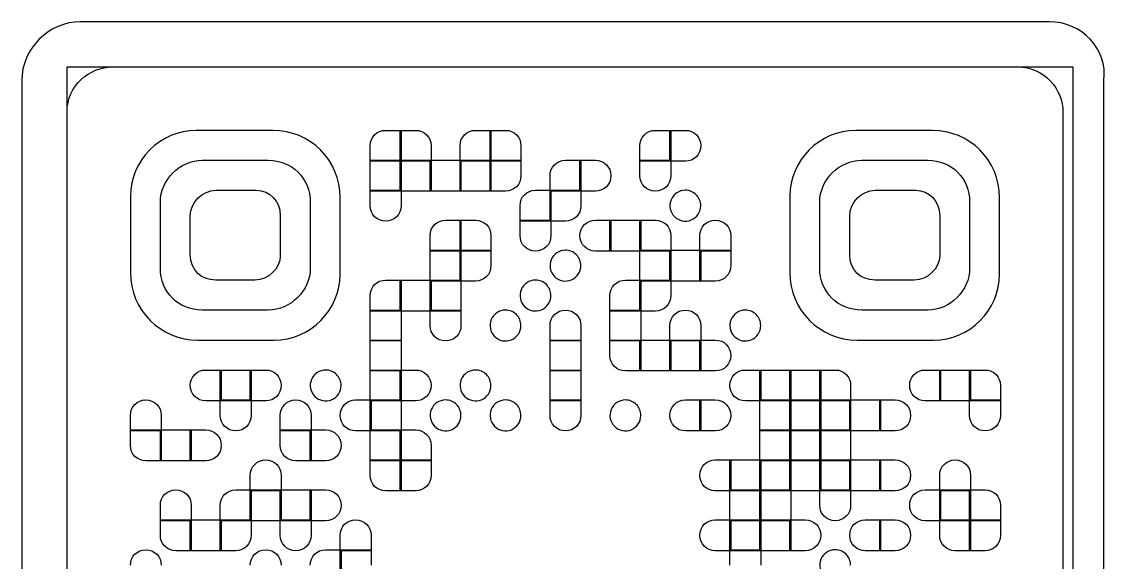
# Model space of a CAD drawing. Extents: x 0 to 37.9, y 0 to 44.3.
# Drawn here: x 0 to 37.94, y 25.38 to 44.26 of the extents above; entities that cross this region are included whole.
import ezdxf

# ---------------------------------------------------------------- set-up
doc = ezdxf.new("R2010")
doc.units = 0
doc.layers.get('0').update_dxf_attribs({"linetype": 'CONTINUOUS'})

msp = doc.modelspace()

# ---------------------------------------------------------------- linework, layer by layer
at = {"color": 7}
for points in [[(35.881211, 44.258717), (2.054871, 44.258717)], [(35.881211, 44.258717), (2.054871, 44.258717)], [(3.16134, 42.678047), (34.774742, 42.678047)], [(3.16134, 42.678047), (34.774742, 42.678047)], [(0, 42.203846), (0, 2.212893)], [(0, 42.203846), (0, 2.212893)], [(37.778015, 2.054826), (37.778015, 42.203846)], [(37.778015, 2.054826), (37.778015, 42.203846)], [(1.58067, 9.483975), (1.58067, 41.097377)], [(1.58067, 9.483975), (1.58067, 41.097377)], [(36.355412, 41.097377), (36.355412, 9.483975)], [(36.355412, 41.097377), (36.355412, 9.483975)], [(8.764533, 40.465113), (6.095929, 40.465113)], [(12.704649, 40.465113), (13.243602, 40.465113), (13.243602, 39.387207)], [(14.290113, 39.387207), (13.212207, 39.387207), (13.212207, 40.465113), (13.75116, 40.465113)], [(15.844183, 40.465113), (16.383136, 40.465113), (16.383136, 39.387207)], [(17.429647, 39.387207), (16.351741, 39.387207), (16.351741, 40.465113), (16.890694, 40.465113)], [(22.123252, 40.465113), (22.662205, 40.465113), (22.662205, 39.387207)], [(23.169763, 39.387207), (22.63081, 39.387207), (22.63081, 40.465113), (23.169763, 40.465113)], [(31.787785, 40.465113), (29.119181, 40.465113)], [(13.243602, 39.387207), (12.165696, 39.387207), (12.165696, 39.92616)], [(14.290113, 39.92616), (14.290113, 39.387207)], [(16.383136, 39.387207), (15.30523, 39.387207), (15.30523, 39.92616)], [(17.429647, 39.92616), (17.429647, 39.387207)], [(22.662205, 39.387207), (21.584299, 39.387207), (21.584299, 39.92616)], [(6.305231, 39.418602), (8.607557, 39.418602)], [(16.890694, 38.340695), (16.351741, 38.340695), (16.351741, 39.418602), (17.429647, 39.418602), (17.429647, 38.879649)], [(18.983717, 39.418602), (19.52267, 39.418602), (19.52267, 38.340695)], [(20.030229, 38.340695), (19.491276, 38.340695), (19.491276, 39.418602), (20.030229, 39.418602)], [(21.584299, 38.879649), (21.584299, 39.418602), (22.662205, 39.418602), (22.662205, 38.879649)], [(29.328483, 39.418602), (31.630808, 39.418602)], [(19.52267, 38.340695), (18.444764, 38.340695), (18.444764, 38.879649)], [(6.776162, 38.37209), (8.188952, 38.37209)], [(12.165696, 37.833137), (12.165696, 38.37209), (13.243602, 38.37209), (13.243602, 37.833137)], [(17.937206, 38.37209), (18.476159, 38.37209), (18.476159, 37.294184)], [(18.983717, 37.294184), (18.444764, 37.294184), (18.444764, 38.37209), (19.52267, 38.37209), (19.52267, 37.833137)], [(29.799413, 38.37209), (31.212204, 38.37209)], [(3.793604, 38.162788), (3.793604, 35.494184)], [(4.840115, 35.65116), (4.840115, 37.953486)], [(10.072673, 37.953486), (10.072673, 35.65116)], [(11.119184, 35.441858), (11.119184, 38.110462)], [(26.816856, 38.162788), (26.816856, 35.494184)], [(27.863367, 35.65116), (27.863367, 37.953486)], [(33.095925, 37.953486), (33.095925, 35.65116)], [(34.142436, 35.441858), (34.142436, 38.110462)], [(18.476159, 37.294184), (17.398253, 37.294184), (17.398253, 37.833137)], [(5.886627, 36.12209), (5.886627, 37.482555)], [(9.026161, 37.482555), (9.026161, 36.069765)], [(14.797672, 37.325579), (15.336625, 37.325579), (15.336625, 36.247673)], [(16.383136, 36.247673), (15.30523, 36.247673), (15.30523, 37.325579), (15.844183, 37.325579)], [(17.398253, 36.786626), (17.398253, 37.325579), (18.476159, 37.325579), (18.476159, 36.786626)], [(20.030229, 37.325579), (20.569182, 37.325579), (20.569182, 36.247673)], [(22.662205, 36.247673), (21.584299, 36.247673), (21.584299, 37.325579), (22.123252, 37.325579)], [(28.909879, 36.12209), (28.909879, 37.482555)], [(32.049413, 37.482555), (32.049413, 36.069765)], [(15.336625, 36.247673), (14.258718, 36.247673), (14.258718, 36.786626)], [(16.383136, 36.786626), (16.383136, 36.247673)], [(22.662205, 36.786626), (22.662205, 36.247673)], [(24.755228, 36.247673), (23.677321, 36.247673), (23.677321, 36.786626)], [(24.755228, 36.786626), (24.755228, 36.247673)], [(15.844183, 35.201161), (15.30523, 35.201161), (15.30523, 36.279067), (16.383136, 36.279067), (16.383136, 35.740114)], [(20.569182, 36.247673), (20.030229, 36.247673)], [(24.216275, 35.201161), (23.677321, 35.201161), (23.677321, 36.279067), (24.755228, 36.279067), (24.755228, 35.740114)], [(8.136627, 35.232556), (6.776162, 35.232556)], [(12.704649, 35.232556), (13.243602, 35.232556), (13.243602, 34.15465)], [(21.07674, 35.232556), (21.615693, 35.232556), (21.615693, 34.15465)], [(22.123252, 34.15465), (21.584299, 34.15465), (21.584299, 35.232556), (22.662205, 35.232556), (22.662205, 34.693603)], [(31.159878, 35.232556), (29.799413, 35.232556)], [(13.243602, 34.15465), (12.165696, 34.15465), (12.165696, 34.693603)], [(21.615693, 34.15465), (20.537787, 34.15465), (20.537787, 34.693603)], [(8.607557, 34.186044), (6.305231, 34.186044)], [(14.258718, 33.647091), (14.258718, 34.186044), (15.336625, 34.186044), (15.336625, 33.647091)], [(31.630808, 34.186044), (29.328483, 34.186044)], [(19.52267, 33.108138), (18.444764, 33.108138), (18.444764, 33.647091)], [(19.52267, 33.647091), (19.52267, 33.108138)], [(23.708716, 33.108138), (22.63081, 33.108138), (22.63081, 33.647091)], [(23.708716, 33.647091), (23.708716, 33.108138)], [(6.148255, 33.139533), (8.816859, 33.139533)], [(20.537787, 32.60058), (20.537787, 33.139533), (21.615693, 33.139533), (21.615693, 32.061627)], [(24.216275, 32.061627), (23.677321, 32.061627), (23.677321, 33.139533), (24.216275, 33.139533)], [(29.171507, 33.139533), (31.840111, 33.139533)], [(6.42558, 32.093021), (6.964533, 32.093021), (6.964533, 31.015115)], [(8.518603, 31.015115), (7.97965, 31.015115), (7.97965, 32.093021), (8.518603, 32.093021)], [(13.75116, 31.015115), (13.212207, 31.015115), (13.212207, 32.093021), (13.75116, 32.093021)], [(21.615693, 32.061627), (21.07674, 32.061627)], [(25.262786, 32.093021), (25.801739, 32.093021), (25.801739, 31.015115)], [(28.941273, 31.015115), (27.863367, 31.015115), (27.863367, 32.093021), (28.40232, 32.093021)], [(31.541855, 32.093021), (32.080808, 32.093021), (32.080808, 31.015115)], [(34.173831, 31.015115), (33.095925, 31.015115), (33.095925, 32.093021), (33.634878, 32.093021)], [(28.941273, 31.554068), (28.941273, 31.015115)], [(34.173831, 31.554068), (34.173831, 31.015115)], [(6.964533, 31.015115), (6.42558, 31.015115)], [(6.933138, 30.507557), (6.933138, 31.04651), (8.011044, 31.04651), (8.011044, 30.507557)], [(11.658137, 31.04651), (12.19709, 31.04651), (12.19709, 29.968604)], [(18.444764, 30.507557), (18.444764, 31.04651), (19.52267, 31.04651), (19.52267, 30.507557)], [(23.169763, 31.04651), (23.708716, 31.04651), (23.708716, 29.968604)], [(24.216275, 29.968604), (23.677321, 29.968604), (23.677321, 31.04651), (24.216275, 31.04651)], [(25.801739, 31.015115), (25.262786, 31.015115)], [(30.495343, 29.968604), (29.95639, 29.968604), (29.95639, 31.04651), (30.495343, 31.04651)], [(32.080808, 31.015115), (31.541855, 31.015115)], [(33.095925, 30.507557), (33.095925, 31.04651), (34.173831, 31.04651), (34.173831, 30.507557)], [(4.87151, 29.968604), (3.793604, 29.968604), (3.793604, 30.507557)], [(4.87151, 30.507557), (4.87151, 29.968604)], [(10.104067, 29.968604), (9.026161, 29.968604), (9.026161, 30.507557)], [(10.104067, 30.507557), (10.104067, 29.968604)], [(3.793604, 29.461045), (3.793604, 29.999999), (4.87151, 29.999999), (4.87151, 28.922092)], [(6.42558, 28.922092), (5.886627, 28.922092), (5.886627, 29.999999), (6.42558, 29.999999)], [(9.026161, 29.461045), (9.026161, 29.999999), (10.104067, 29.999999), (10.104067, 28.922092)], [(10.611626, 28.922092), (10.072673, 28.922092), (10.072673, 29.999999), (10.611626, 29.999999)], [(14.290113, 28.922092), (13.212207, 28.922092), (13.212207, 29.999999), (13.75116, 29.999999)], [(12.19709, 29.968604), (11.658137, 29.968604)], [(23.708716, 29.968604), (23.169763, 29.968604)], [(14.290113, 29.461045), (14.290113, 28.922092)], [(4.87151, 28.922092), (4.332557, 28.922092)], [(10.104067, 28.922092), (9.565114, 28.922092)], [(12.165696, 28.414534), (12.165696, 28.953487), (13.243602, 28.953487), (13.243602, 27.875581)], [(13.75116, 27.875581), (13.212207, 27.875581), (13.212207, 28.953487), (14.290113, 28.953487), (14.290113, 28.414534)], [(24.216275, 28.953487), (24.755228, 28.953487), (24.755228, 27.875581)], [(30.495343, 27.875581), (29.95639, 27.875581), (29.95639, 28.953487), (30.495343, 28.953487)], [(9.057556, 27.875581), (7.97965, 27.875581), (7.97965, 28.414534)], [(9.057556, 28.414534), (9.057556, 27.875581)], [(33.127319, 27.875581), (32.049413, 27.875581), (32.049413, 28.414534)], [(33.127319, 28.414534), (33.127319, 27.875581)], [(7.472091, 27.906976), (8.011044, 27.906976), (8.011044, 26.82907)], [(10.611626, 26.82907), (10.072673, 26.82907), (10.072673, 27.906976), (10.611626, 27.906976)], [(13.243602, 27.875581), (12.704649, 27.875581)], [(24.755228, 27.875581), (24.216275, 27.875581)], [(27.863367, 27.368023), (27.863367, 27.906976), (28.941273, 27.906976), (28.941273, 27.368023)], [(31.541855, 27.906976), (32.080808, 27.906976), (32.080808, 26.82907)], [(34.173831, 26.82907), (33.095925, 26.82907), (33.095925, 27.906976), (33.634878, 27.906976)], [(5.918022, 26.82907), (4.840115, 26.82907), (4.840115, 27.368023)], [(5.918022, 27.368023), (5.918022, 26.82907)], [(8.011044, 26.82907), (6.933138, 26.82907), (6.933138, 27.368023)], [(34.173831, 27.368023), (34.173831, 26.82907)], [(4.840115, 26.321511), (4.840115, 26.860464), (5.918022, 26.860464), (5.918022, 25.782558)], [(7.472091, 25.782558), (6.933138, 25.782558), (6.933138, 26.860464), (8.011044, 26.860464), (8.011044, 26.321511)], [(9.026161, 26.321511), (9.026161, 26.860464), (10.104067, 26.860464), (10.104067, 26.321511)], [(24.216275, 26.860464), (24.755228, 26.860464), (24.755228, 25.782558)], [(27.355809, 25.782558), (26.816856, 25.782558), (26.816856, 26.860464), (27.355809, 26.860464)], [(29.448832, 26.860464), (29.987785, 26.860464), (29.987785, 25.782558)], [(30.495343, 25.782558), (29.95639, 25.782558), (29.95639, 26.860464), (30.495343, 26.860464)], [(32.080808, 26.82907), (31.541855, 26.82907)], [(32.049413, 26.321511), (32.049413, 26.860464), (33.127319, 26.860464), (33.127319, 25.782558)], [(33.634878, 25.782558), (33.095925, 25.782558), (33.095925, 26.860464), (34.173831, 26.860464), (34.173831, 26.321511)], [(12.19709, 25.782558), (11.119184, 25.782558), (11.119184, 26.321511)], [(12.19709, 26.321511), (12.19709, 25.782558)], [(10.611626, 25.813953), (11.150579, 25.813953), (11.150579, 24.736047)], [(11.658137, 24.736047), (11.119184, 24.736047), (11.119184, 25.813953), (12.19709, 25.813953), (12.19709, 25.275)], [(24.723833, 25.275), (24.723833, 25.813953), (25.801739, 25.813953), (25.801739, 25.275)], [(5.918022, 25.782558), (5.379068, 25.782558)], [(24.755228, 25.782558), (24.216275, 25.782558)], [(29.987785, 25.782558), (29.448832, 25.782558)], [(33.127319, 25.782558), (32.588366, 25.782558)]]:
    msp.add_lwpolyline(points, dxfattribs=at)
for points in [[(35.881211, 44.258717)], [(35.881211, 44.258717)], [(1.580668, 42.678049), (36.703126, 42.678049), (36.703126, 7.555591), (1.580668, 7.555591)], [(23.708716, 39.92616)], [(12.165696, 39.418602), (13.243602, 39.418602), (13.243602, 38.340695), (12.165696, 38.340695)], [(13.212207, 39.418602), (14.290113, 39.418602), (14.290113, 38.340695), (13.212207, 38.340695)], [(14.258718, 39.418602), (15.336625, 39.418602), (15.336625, 38.340695), (14.258718, 38.340695)], [(15.30523, 39.418602), (16.383136, 39.418602), (16.383136, 38.340695), (15.30523, 38.340695)], [(23.169763, 39.387207)], [(20.569182, 38.879649)], [(16.890694, 38.340695)], [(20.030229, 38.340695)], [(22.123252, 38.340695)], [(22.123252, 38.340695)], [(23.169763, 38.37209)], [(10.072673, 37.953486)], [(33.095925, 37.953486)], [(9.026161, 37.482555)], [(12.704649, 37.294184)], [(12.704649, 37.294184)], [(18.983717, 37.294184)], [(20.537787, 37.325579), (21.615693, 37.325579), (21.615693, 36.247673), (20.537787, 36.247673)], [(24.216275, 37.325579)], [(32.049413, 37.482555)], [(19.491276, 36.786626)], [(14.258718, 36.279067), (15.336625, 36.279067), (15.336625, 35.201161), (14.258718, 35.201161)], [(17.937206, 36.247673)], [(17.937206, 36.247673)], [(18.983717, 36.279067)], [(21.584299, 36.279067), (22.662205, 36.279067), (22.662205, 35.201161), (21.584299, 35.201161)], [(22.63081, 36.279067), (23.708716, 36.279067), (23.708716, 35.201161), (22.63081, 35.201161)], [(13.212207, 35.232556), (14.290113, 35.232556), (14.290113, 34.15465), (13.212207, 34.15465)], [(14.258718, 35.232556), (15.336625, 35.232556), (15.336625, 34.15465), (14.258718, 34.15465)], [(15.844183, 35.201161)], [(17.937206, 35.232556)], [(24.216275, 35.201161)], [(12.165696, 34.186044), (13.243602, 34.186044), (13.243602, 33.108138), (12.165696, 33.108138)], [(16.890694, 34.186044)], [(18.983717, 34.186044)], [(20.537787, 34.186044), (21.615693, 34.186044), (21.615693, 33.108138), (20.537787, 33.108138)], [(22.123252, 34.15465)], [(23.169763, 34.186044)], [(25.262786, 34.186044)], [(6.148255, 33.139533)], [(12.165696, 33.139533), (13.243602, 33.139533), (13.243602, 32.061627), (12.165696, 32.061627)], [(14.797672, 33.108138)], [(14.797672, 33.108138)], [(18.444764, 33.139533), (19.52267, 33.139533), (19.52267, 32.061627), (18.444764, 32.061627)], [(21.584299, 33.139533), (22.662205, 33.139533), (22.662205, 32.061627), (21.584299, 32.061627)], [(22.63081, 33.139533), (23.708716, 33.139533), (23.708716, 32.061627), (22.63081, 32.061627)], [(29.171507, 33.139533)], [(24.755228, 32.60058)], [(6.933138, 32.093021), (8.011044, 32.093021), (8.011044, 31.015115), (6.933138, 31.015115)], [(10.611626, 32.093021)], [(12.165696, 32.093021), (13.243602, 32.093021), (13.243602, 31.015115), (12.165696, 31.015115)], [(15.844183, 32.093021)], [(18.444764, 32.093021), (19.52267, 32.093021), (19.52267, 31.015115), (18.444764, 31.015115)], [(24.216275, 32.061627)], [(25.770344, 32.093021), (26.84825, 32.093021), (26.84825, 31.015115), (25.770344, 31.015115)], [(26.816856, 32.093021), (27.894762, 32.093021), (27.894762, 31.015115), (26.816856, 31.015115)], [(32.049413, 32.093021), (33.127319, 32.093021), (33.127319, 31.015115), (32.049413, 31.015115)], [(5.886627, 31.554068)], [(9.057556, 31.554068)], [(14.290113, 31.554068)], [(24.723833, 31.554068)], [(31.002902, 31.554068)], [(4.332557, 31.04651)], [(8.518603, 31.015115)], [(9.565114, 31.04651)], [(12.165696, 31.04651), (13.243602, 31.04651), (13.243602, 29.968604), (12.165696, 29.968604)], [(13.75116, 31.015115)], [(14.797672, 31.04651)], [(16.890694, 31.04651)], [(21.07674, 31.04651)], [(25.770344, 31.04651), (26.84825, 31.04651), (26.84825, 29.968604), (25.770344, 29.968604)], [(26.816856, 31.04651), (27.894762, 31.04651), (27.894762, 29.968604), (26.816856, 29.968604)], [(27.863367, 31.04651), (28.941273, 31.04651), (28.941273, 29.968604), (27.863367, 29.968604)], [(28.909879, 31.04651), (29.987785, 31.04651), (29.987785, 29.968604), (28.909879, 29.968604)], [(11.119184, 30.507557)], [(22.63081, 30.507557)], [(24.755228, 30.507557)], [(31.034296, 30.507557)], [(4.840115, 29.999999), (5.918022, 29.999999), (5.918022, 28.922092), (4.840115, 28.922092)], [(12.165696, 29.999999), (13.243602, 29.999999), (13.243602, 28.922092), (12.165696, 28.922092)], [(25.770344, 29.999999), (26.84825, 29.999999), (26.84825, 28.922092), (25.770344, 28.922092)], [(26.816856, 29.999999), (27.894762, 29.999999), (27.894762, 28.922092), (26.816856, 28.922092)], [(27.863367, 29.999999), (28.941273, 29.999999), (28.941273, 28.922092), (27.863367, 28.922092)], [(7.472091, 29.968604)], [(7.472091, 29.968604)], [(18.983717, 29.968604)], [(18.983717, 29.968604)], [(24.216275, 29.968604)], [(30.495343, 29.968604)], [(33.634878, 29.968604)], [(33.634878, 29.968604)], [(6.964533, 29.461045)], [(11.150579, 29.461045)], [(6.42558, 28.922092)], [(8.518603, 28.953487)], [(10.611626, 28.922092)], [(24.723833, 28.953487), (25.801739, 28.953487), (25.801739, 27.875581), (24.723833, 27.875581)], [(25.770344, 28.953487), (26.84825, 28.953487), (26.84825, 27.875581), (25.770344, 27.875581)], [(26.816856, 28.953487), (27.894762, 28.953487), (27.894762, 27.875581), (26.816856, 27.875581)], [(27.863367, 28.953487), (28.941273, 28.953487), (28.941273, 27.875581), (27.863367, 27.875581)], [(28.909879, 28.953487), (29.987785, 28.953487), (29.987785, 27.875581), (28.909879, 27.875581)], [(32.588366, 28.953487)], [(23.677321, 28.414534)], [(31.034296, 28.414534)], [(5.379068, 27.906976)], [(7.97965, 27.906976), (9.057556, 27.906976), (9.057556, 26.82907), (7.97965, 26.82907)], [(9.026161, 27.906976), (10.104067, 27.906976), (10.104067, 26.82907), (9.026161, 26.82907)], [(13.75116, 27.875581)], [(24.723833, 27.906976), (25.801739, 27.906976), (25.801739, 26.82907), (24.723833, 26.82907)], [(25.770344, 27.906976), (26.84825, 27.906976), (26.84825, 26.82907), (25.770344, 26.82907)], [(30.495343, 27.875581)], [(32.049413, 27.906976), (33.127319, 27.906976), (33.127319, 26.82907), (32.049413, 26.82907)], [(11.150579, 27.368023)], [(31.002902, 27.368023)], [(5.886627, 26.860464), (6.964533, 26.860464), (6.964533, 25.782558), (5.886627, 25.782558)], [(10.611626, 26.82907)], [(11.658137, 26.860464)], [(24.723833, 26.860464), (25.801739, 26.860464), (25.801739, 25.782558), (24.723833, 25.782558)], [(25.770344, 26.860464), (26.84825, 26.860464), (26.84825, 25.782558), (25.770344, 25.782558)], [(28.40232, 26.82907)], [(28.40232, 26.82907)], [(23.677321, 26.321511)], [(27.894762, 26.321511)], [(28.909879, 26.321511)], [(31.034296, 26.321511)], [(4.332557, 25.813953)], [(8.518603, 25.813953)], [(28.40232, 25.813953)], [(7.472091, 25.782558)], [(9.565114, 25.782558)], [(9.565114, 25.782558)], [(27.355809, 25.782558)], [(30.495343, 25.782558)], [(33.634878, 25.782558)]]:
    msp.add_lwpolyline(points, close=True, dxfattribs=at)
for points in [[(2.054871, 44.258717), (0.948402, 44.258717), (0, 43.310315), (0, 42.203846)], [(2.054871, 44.258717), (0.948402, 44.258717), (0, 43.310315), (0, 42.203846)], [(37.778015, 42.203846), (37.936082, 43.310315), (36.98768, 44.258717), (35.881211, 44.258717)], [(37.778015, 42.203846), (37.936082, 43.310315), (36.98768, 44.258717), (35.881211, 44.258717)], [(1.58067, 41.097377), (1.58067, 42.045779), (2.371005, 42.678047), (3.16134, 42.678047)], [(1.58067, 41.097377), (1.58067, 42.045779), (2.371005, 42.678047), (3.16134, 42.678047)], [(34.774742, 42.678047), (35.723144, 42.678047), (36.355412, 41.887712), (36.355412, 41.097377)], [(34.774742, 42.678047), (35.723144, 42.678047), (36.355412, 41.887712), (36.355412, 41.097377)], [(6.095929, 40.465113), (4.840115, 40.465113), (3.793604, 39.418602), (3.793604, 38.162788)], [(11.119184, 38.110462), (11.119184, 39.418602), (10.072673, 40.465113), (8.764533, 40.465113)], [(12.165696, 39.92616), (12.165696, 40.231567), (12.399242, 40.465113), (12.704649, 40.465113)], [(13.75116, 40.465113), (14.056567, 40.465113), (14.290113, 40.231567), (14.290113, 39.92616)], [(15.30523, 39.92616), (15.30523, 40.231567), (15.538776, 40.465113), (15.844183, 40.465113)], [(16.890694, 40.465113), (17.196101, 40.465113), (17.429647, 40.231567), (17.429647, 39.92616)], [(21.584299, 39.92616), (21.584299, 40.231567), (21.817845, 40.465113), (22.123252, 40.465113)], [(23.169763, 40.465113), (23.47517, 40.465113), (23.708716, 40.231567), (23.708716, 39.92616)], [(29.119181, 40.465113), (27.863367, 40.465113), (26.816856, 39.418602), (26.816856, 38.162788)], [(34.142436, 38.110462), (34.142436, 39.418602), (33.095925, 40.465113), (31.787785, 40.465113)], [(23.708716, 39.92616), (23.708716, 39.620753), (23.47517, 39.387207), (23.169763, 39.387207)], [(4.840115, 37.953486), (4.840115, 38.738369), (5.520348, 39.418602), (6.305231, 39.418602)], [(8.607557, 39.418602), (9.444766, 39.418602), (10.072673, 38.790695), (10.072673, 37.953486)], [(18.444764, 38.879649), (18.444764, 39.185055), (18.678311, 39.418602), (18.983717, 39.418602)], [(20.030229, 39.418602), (20.335635, 39.418602), (20.569182, 39.185055), (20.569182, 38.879649)], [(27.863367, 37.953486), (27.863367, 38.738369), (28.5436, 39.418602), (29.328483, 39.418602)], [(31.630808, 39.418602), (32.468018, 39.418602), (33.095925, 38.790695), (33.095925, 37.953486)], [(17.429647, 38.879649), (17.429647, 38.574242), (17.196101, 38.340695), (16.890694, 38.340695)], [(20.569182, 38.879649), (20.569182, 38.574242), (20.335635, 38.340695), (20.030229, 38.340695)], [(22.123252, 38.340695), (21.817845, 38.340695), (21.584299, 38.574242), (21.584299, 38.879649)], [(22.662205, 38.879649), (22.662205, 38.574242), (22.428658, 38.340695), (22.123252, 38.340695)], [(5.886627, 37.482555), (5.886627, 37.953486), (6.305231, 38.37209), (6.776162, 38.37209)], [(8.188952, 38.37209), (8.659882, 38.37209), (9.026161, 38.005811), (9.026161, 37.482555)], [(17.398253, 37.833137), (17.398253, 38.138544), (17.631799, 38.37209), (17.937206, 38.37209)], [(23.169763, 38.37209), (22.951777, 38.37209), (22.755255, 38.240778), (22.671835, 38.039385)], [(23.55086, 38.214234), (23.449787, 38.315308), (23.312702, 38.37209), (23.169763, 38.37209)], [(28.909879, 37.482555), (28.909879, 37.953486), (29.328483, 38.37209), (29.799413, 38.37209)], [(31.212204, 38.37209), (31.683134, 38.37209), (32.049413, 38.005811), (32.049413, 37.482555)], [(22.671835, 38.039385), (22.588416, 37.837993), (22.634526, 37.606179), (22.788666, 37.45204)], [(23.708716, 37.833137), (23.708716, 37.976076), (23.651934, 38.113161), (23.55086, 38.214234)], [(12.704649, 37.294184), (12.399242, 37.294184), (12.165696, 37.52773), (12.165696, 37.833137)], [(13.243602, 37.833137), (13.243602, 37.52773), (13.010055, 37.294184), (12.704649, 37.294184)], [(19.52267, 37.833137), (19.52267, 37.52773), (19.289124, 37.294184), (18.983717, 37.294184)], [(23.376011, 37.335209), (23.577404, 37.418629), (23.708716, 37.615151), (23.708716, 37.833137)], [(14.258718, 36.786626), (14.258718, 37.092032), (14.492265, 37.325579), (14.797672, 37.325579)], [(15.844183, 37.325579), (16.14959, 37.325579), (16.383136, 37.092032), (16.383136, 36.786626)], [(19.491276, 36.786626), (19.491276, 37.092032), (19.724822, 37.325579), (20.030229, 37.325579)], [(22.123252, 37.325579), (22.428658, 37.325579), (22.662205, 37.092032), (22.662205, 36.786626)], [(22.788666, 37.45204), (22.942805, 37.2979), (23.174619, 37.25179), (23.376011, 37.335209)], [(23.677321, 36.786626), (23.677321, 37.092032), (23.910868, 37.325579), (24.216275, 37.325579)], [(24.216275, 37.325579), (24.521681, 37.325579), (24.755228, 37.092032), (24.755228, 36.786626)], [(17.937206, 36.247673), (17.631799, 36.247673), (17.398253, 36.481219), (17.398253, 36.786626)], [(18.476159, 36.786626), (18.476159, 36.481219), (18.242613, 36.247673), (17.937206, 36.247673)], [(20.030229, 36.247673), (19.724822, 36.247673), (19.491276, 36.481219), (19.491276, 36.786626)], [(6.776162, 35.232556), (6.252906, 35.232556), (5.886627, 35.598835), (5.886627, 36.12209)], [(9.026161, 36.069765), (9.026161, 35.65116), (8.607557, 35.232556), (8.136627, 35.232556)], [(18.983717, 36.279067), (18.765731, 36.279067), (18.569209, 36.147756), (18.48579, 35.946363)], [(19.364815, 36.121212), (19.263741, 36.222285), (19.126657, 36.279067), (18.983717, 36.279067)], [(19.52267, 35.740114), (19.52267, 35.883053), (19.465888, 36.020138), (19.364815, 36.121212)], [(29.799413, 35.232556), (29.276158, 35.232556), (28.909879, 35.598835), (28.909879, 36.12209)], [(32.049413, 36.069765), (32.049413, 35.65116), (31.630808, 35.232556), (31.159878, 35.232556)], [(16.383136, 35.740114), (16.383136, 35.434707), (16.14959, 35.201161), (15.844183, 35.201161)], [(18.48579, 35.946363), (18.40237, 35.74497), (18.44848, 35.513156), (18.60262, 35.359017)], [(19.189966, 35.242187), (19.391359, 35.325606), (19.52267, 35.522128), (19.52267, 35.740114)], [(24.755228, 35.740114), (24.755228, 35.434707), (24.521681, 35.201161), (24.216275, 35.201161)], [(3.793604, 35.494184), (3.793604, 34.186044), (4.840115, 33.139533), (6.148255, 33.139533)], [(6.305231, 34.186044), (5.468022, 34.186044), (4.840115, 34.813951), (4.840115, 35.65116)], [(10.072673, 35.65116), (10.072673, 34.866277), (9.39244, 34.186044), (8.607557, 34.186044)], [(8.816859, 33.139533), (10.072673, 33.139533), (11.119184, 34.186044), (11.119184, 35.441858)], [(18.60262, 35.359017), (18.756759, 35.204877), (18.988573, 35.158767), (19.189966, 35.242187)], [(26.816856, 35.494184), (26.816856, 34.186044), (27.863367, 33.139533), (29.171507, 33.139533)], [(29.328483, 34.186044), (28.491274, 34.186044), (27.863367, 34.813951), (27.863367, 35.65116)], [(33.095925, 35.65116), (33.095925, 34.866277), (32.415692, 34.186044), (31.630808, 34.186044)], [(31.840111, 33.139533), (33.095925, 33.139533), (34.142436, 34.186044), (34.142436, 35.441858)], [(12.165696, 34.693603), (12.165696, 34.999009), (12.399242, 35.232556), (12.704649, 35.232556)], [(17.937206, 35.232556), (17.71922, 35.232556), (17.522698, 35.101244), (17.439278, 34.899851)], [(18.318303, 35.0747), (18.21723, 35.175773), (18.080145, 35.232556), (17.937206, 35.232556)], [(18.476159, 34.693603), (18.476159, 34.836542), (18.419376, 34.973627), (18.318303, 35.0747)], [(20.537787, 34.693603), (20.537787, 34.999009), (20.771333, 35.232556), (21.07674, 35.232556)], [(17.439278, 34.899851), (17.355858, 34.698458), (17.401969, 34.466645), (17.556109, 34.312505)], [(18.143454, 34.195675), (18.344847, 34.279095), (18.476159, 34.475617), (18.476159, 34.693603)], [(22.662205, 34.693603), (22.662205, 34.388196), (22.428658, 34.15465), (22.123252, 34.15465)], [(16.890694, 34.186044), (16.672708, 34.186044), (16.476186, 34.054733), (16.392767, 33.85334)], [(17.271792, 34.028189), (17.170718, 34.129262), (17.033634, 34.186044), (16.890694, 34.186044)], [(17.556109, 34.312505), (17.710248, 34.158366), (17.942061, 34.112255), (18.143454, 34.195675)], [(18.444764, 33.647091), (18.444764, 33.952498), (18.678311, 34.186044), (18.983717, 34.186044)], [(18.983717, 34.186044), (19.289124, 34.186044), (19.52267, 33.952498), (19.52267, 33.647091)], [(22.63081, 33.647091), (22.63081, 33.952498), (22.864356, 34.186044), (23.169763, 34.186044)], [(23.169763, 34.186044), (23.47517, 34.186044), (23.708716, 33.952498), (23.708716, 33.647091)], [(25.262786, 34.186044), (25.0448, 34.186044), (24.848278, 34.054733), (24.764858, 33.85334)], [(25.643883, 34.028189), (25.54281, 34.129262), (25.405725, 34.186044), (25.262786, 34.186044)], [(16.392767, 33.85334), (16.309347, 33.651947), (16.355458, 33.420133), (16.509597, 33.265994)], [(17.429647, 33.647091), (17.429647, 33.790031), (17.372865, 33.927115), (17.271792, 34.028189)], [(24.764858, 33.85334), (24.681439, 33.651947), (24.727549, 33.420133), (24.881689, 33.265994)], [(25.801739, 33.647091), (25.801739, 33.790031), (25.744957, 33.927115), (25.643883, 34.028189)], [(14.797672, 33.108138), (14.492265, 33.108138), (14.258718, 33.341685), (14.258718, 33.647091)], [(15.336625, 33.647091), (15.336625, 33.341685), (15.103078, 33.108138), (14.797672, 33.108138)], [(17.096943, 33.149164), (17.298336, 33.232583), (17.429647, 33.429105), (17.429647, 33.647091)], [(25.469034, 33.149164), (25.670427, 33.232583), (25.801739, 33.429105), (25.801739, 33.647091)], [(16.509597, 33.265994), (16.663737, 33.111854), (16.89555, 33.065744), (17.096943, 33.149164)], [(24.216275, 33.139533), (24.521681, 33.139533), (24.755228, 32.905987), (24.755228, 32.60058)], [(24.881689, 33.265994), (25.035828, 33.111854), (25.267641, 33.065744), (25.469034, 33.149164)], [(21.07674, 32.061627), (20.771333, 32.061627), (20.537787, 32.295173), (20.537787, 32.60058)], [(24.755228, 32.60058), (24.755228, 32.295173), (24.521681, 32.061627), (24.216275, 32.061627)], [(5.886627, 31.554068), (5.886627, 31.859475), (6.120173, 32.093021), (6.42558, 32.093021)], [(8.518603, 32.093021), (8.82401, 32.093021), (9.057556, 31.859475), (9.057556, 31.554068)], [(10.611626, 32.093021), (10.39364, 32.093021), (10.197118, 31.96171), (10.113698, 31.760317)], [(10.992723, 31.935166), (10.89165, 32.036239), (10.754565, 32.093021), (10.611626, 32.093021)], [(11.150579, 31.554068), (11.150579, 31.697008), (11.093796, 31.834092), (10.992723, 31.935166)], [(13.75116, 32.093021), (14.056567, 32.093021), (14.290113, 31.859475), (14.290113, 31.554068)], [(15.844183, 32.093021), (15.626197, 32.093021), (15.429675, 31.96171), (15.346255, 31.760317)], [(16.22528, 31.935166), (16.124207, 32.036239), (15.987122, 32.093021), (15.844183, 32.093021)], [(16.383136, 31.554068), (16.383136, 31.697008), (16.326354, 31.834092), (16.22528, 31.935166)], [(24.723833, 31.554068), (24.723833, 31.859475), (24.957379, 32.093021), (25.262786, 32.093021)], [(28.40232, 32.093021), (28.707727, 32.093021), (28.941273, 31.859475), (28.941273, 31.554068)], [(31.002902, 31.554068), (31.002902, 31.859475), (31.236448, 32.093021), (31.541855, 32.093021)], [(33.634878, 32.093021), (33.940284, 32.093021), (34.173831, 31.859475), (34.173831, 31.554068)], [(6.42558, 31.015115), (6.120173, 31.015115), (5.886627, 31.248662), (5.886627, 31.554068)], [(9.057556, 31.554068), (9.057556, 31.248662), (8.82401, 31.015115), (8.518603, 31.015115)], [(10.113698, 31.760317), (10.030278, 31.558924), (10.076389, 31.327111), (10.230528, 31.172971)], [(10.817874, 31.056141), (11.019267, 31.13956), (11.150579, 31.336082), (11.150579, 31.554068)], [(14.290113, 31.554068), (14.290113, 31.248662), (14.056567, 31.015115), (13.75116, 31.015115)], [(15.346255, 31.760317), (15.262836, 31.558924), (15.308946, 31.327111), (15.463086, 31.172971)], [(16.050431, 31.056141), (16.251824, 31.13956), (16.383136, 31.336082), (16.383136, 31.554068)], [(25.262786, 31.015115), (24.957379, 31.015115), (24.723833, 31.248662), (24.723833, 31.554068)], [(31.541855, 31.015115), (31.236448, 31.015115), (31.002902, 31.248662), (31.002902, 31.554068)], [(10.230528, 31.172971), (10.384668, 31.018832), (10.616481, 30.972721), (10.817874, 31.056141)], [(15.463086, 31.172971), (15.617225, 31.018832), (15.849038, 30.972721), (16.050431, 31.056141)], [(3.793604, 30.507557), (3.793604, 30.812964), (4.02715, 31.04651), (4.332557, 31.04651)], [(4.332557, 31.04651), (4.637964, 31.04651), (4.87151, 30.812964), (4.87151, 30.507557)], [(9.026161, 30.507557), (9.026161, 30.812964), (9.259708, 31.04651), (9.565114, 31.04651)], [(9.565114, 31.04651), (9.870521, 31.04651), (10.104067, 30.812964), (10.104067, 30.507557)], [(11.119184, 30.507557), (11.119184, 30.812964), (11.35273, 31.04651), (11.658137, 31.04651)], [(14.797672, 31.04651), (14.579685, 31.04651), (14.383164, 30.915198), (14.299744, 30.713805)], [(15.178769, 30.888654), (15.077696, 30.989728), (14.940611, 31.04651), (14.797672, 31.04651)], [(15.336625, 30.507557), (15.336625, 30.650496), (15.279842, 30.787581), (15.178769, 30.888654)], [(16.890694, 31.04651), (16.672708, 31.04651), (16.476186, 30.915198), (16.392767, 30.713805)], [(17.271792, 30.888654), (17.170718, 30.989728), (17.033634, 31.04651), (16.890694, 31.04651)], [(17.429647, 30.507557), (17.429647, 30.650496), (17.372865, 30.787581), (17.271792, 30.888654)], [(21.07674, 31.04651), (20.858754, 31.04651), (20.662232, 30.915198), (20.578813, 30.713805)], [(21.457838, 30.888654), (21.356764, 30.989728), (21.219679, 31.04651), (21.07674, 31.04651)], [(21.615693, 30.507557), (21.615693, 30.650496), (21.558911, 30.787581), (21.457838, 30.888654)], [(22.63081, 30.507557), (22.63081, 30.812964), (22.864356, 31.04651), (23.169763, 31.04651)], [(24.216275, 31.04651), (24.521681, 31.04651), (24.755228, 30.812964), (24.755228, 30.507557)], [(30.495343, 31.04651), (30.80075, 31.04651), (31.034296, 30.812964), (31.034296, 30.507557)], [(7.472091, 29.968604), (7.166685, 29.968604), (6.933138, 30.20215), (6.933138, 30.507557)], [(8.011044, 30.507557), (8.011044, 30.20215), (7.777498, 29.968604), (7.472091, 29.968604)], [(11.658137, 29.968604), (11.35273, 29.968604), (11.119184, 30.20215), (11.119184, 30.507557)], [(14.299744, 30.713805), (14.216324, 30.512412), (14.262435, 30.280599), (14.416574, 30.12646)], [(15.00392, 30.009629), (15.205313, 30.093049), (15.336625, 30.289571), (15.336625, 30.507557)], [(16.392767, 30.713805), (16.309347, 30.512412), (16.355458, 30.280599), (16.509597, 30.12646)], [(17.096943, 30.009629), (17.298336, 30.093049), (17.429647, 30.289571), (17.429647, 30.507557)], [(18.983717, 29.968604), (18.678311, 29.968604), (18.444764, 30.20215), (18.444764, 30.507557)], [(19.52267, 30.507557), (19.52267, 30.20215), (19.289124, 29.968604), (18.983717, 29.968604)], [(20.578813, 30.713805), (20.495393, 30.512412), (20.541503, 30.280599), (20.695643, 30.12646)], [(21.282989, 30.009629), (21.484382, 30.093049), (21.615693, 30.289571), (21.615693, 30.507557)], [(23.169763, 29.968604), (22.864356, 29.968604), (22.63081, 30.20215), (22.63081, 30.507557)], [(24.755228, 30.507557), (24.755228, 30.20215), (24.521681, 29.968604), (24.216275, 29.968604)], [(31.034296, 30.507557), (31.034296, 30.20215), (30.80075, 29.968604), (30.495343, 29.968604)], [(33.634878, 29.968604), (33.329471, 29.968604), (33.095925, 30.20215), (33.095925, 30.507557)], [(34.173831, 30.507557), (34.173831, 30.20215), (33.940284, 29.968604), (33.634878, 29.968604)], [(6.42558, 29.999999), (6.730987, 29.999999), (6.964533, 29.766452), (6.964533, 29.461045)], [(10.611626, 29.999999), (10.917032, 29.999999), (11.150579, 29.766452), (11.150579, 29.461045)], [(13.75116, 29.999999), (14.056567, 29.999999), (14.290113, 29.766452), (14.290113, 29.461045)], [(14.416574, 30.12646), (14.570714, 29.97232), (14.802527, 29.92621), (15.00392, 30.009629)], [(16.509597, 30.12646), (16.663737, 29.97232), (16.89555, 29.92621), (17.096943, 30.009629)], [(20.695643, 30.12646), (20.849782, 29.97232), (21.081596, 29.92621), (21.282989, 30.009629)], [(4.332557, 28.922092), (4.02715, 28.922092), (3.793604, 29.155639), (3.793604, 29.461045)], [(6.964533, 29.461045), (6.964533, 29.155639), (6.730987, 28.922092), (6.42558, 28.922092)], [(9.565114, 28.922092), (9.259708, 28.922092), (9.026161, 29.155639), (9.026161, 29.461045)], [(11.150579, 29.461045), (11.150579, 29.155639), (10.917032, 28.922092), (10.611626, 28.922092)], [(7.97965, 28.414534), (7.97965, 28.719941), (8.213196, 28.953487), (8.518603, 28.953487)], [(8.518603, 28.953487), (8.82401, 28.953487), (9.057556, 28.719941), (9.057556, 28.414534)], [(23.677321, 28.414534), (23.677321, 28.719941), (23.910868, 28.953487), (24.216275, 28.953487)], [(30.495343, 28.953487), (30.80075, 28.953487), (31.034296, 28.719941), (31.034296, 28.414534)], [(32.049413, 28.414534), (32.049413, 28.719941), (32.282959, 28.953487), (32.588366, 28.953487)], [(32.588366, 28.953487), (32.893773, 28.953487), (33.127319, 28.719941), (33.127319, 28.414534)], [(12.704649, 27.875581), (12.399242, 27.875581), (12.165696, 28.109127), (12.165696, 28.414534)], [(14.290113, 28.414534), (14.290113, 28.109127), (14.056567, 27.875581), (13.75116, 27.875581)], [(24.216275, 27.875581), (23.910868, 27.875581), (23.677321, 28.109127), (23.677321, 28.414534)], [(31.034296, 28.414534), (31.034296, 28.109127), (30.80075, 27.875581), (30.495343, 27.875581)], [(4.840115, 27.368023), (4.840115, 27.673429), (5.073662, 27.906976), (5.379068, 27.906976)], [(5.379068, 27.906976), (5.684475, 27.906976), (5.918022, 27.673429), (5.918022, 27.368023)], [(6.933138, 27.368023), (6.933138, 27.673429), (7.166685, 27.906976), (7.472091, 27.906976)], [(10.611626, 27.906976), (10.917032, 27.906976), (11.150579, 27.673429), (11.150579, 27.368023)], [(31.002902, 27.368023), (31.002902, 27.673429), (31.236448, 27.906976), (31.541855, 27.906976)], [(33.634878, 27.906976), (33.940284, 27.906976), (34.173831, 27.673429), (34.173831, 27.368023)], [(11.150579, 27.368023), (11.150579, 27.062616), (10.917032, 26.82907), (10.611626, 26.82907)], [(28.40232, 26.82907), (28.096914, 26.82907), (27.863367, 27.062616), (27.863367, 27.368023)], [(28.941273, 27.368023), (28.941273, 27.062616), (28.707727, 26.82907), (28.40232, 26.82907)], [(31.541855, 26.82907), (31.236448, 26.82907), (31.002902, 27.062616), (31.002902, 27.368023)], [(11.119184, 26.321511), (11.119184, 26.626918), (11.35273, 26.860464), (11.658137, 26.860464)], [(11.658137, 26.860464), (11.963544, 26.860464), (12.19709, 26.626918), (12.19709, 26.321511)], [(23.677321, 26.321511), (23.677321, 26.626918), (23.910868, 26.860464), (24.216275, 26.860464)], [(27.355809, 26.860464), (27.661216, 26.860464), (27.894762, 26.626918), (27.894762, 26.321511)], [(28.909879, 26.321511), (28.909879, 26.626918), (29.143425, 26.860464), (29.448832, 26.860464)], [(30.495343, 26.860464), (30.80075, 26.860464), (31.034296, 26.626918), (31.034296, 26.321511)], [(5.379068, 25.782558), (5.073662, 25.782558), (4.840115, 26.016104), (4.840115, 26.321511)], [(8.011044, 26.321511), (8.011044, 26.016104), (7.777498, 25.782558), (7.472091, 25.782558)], [(9.565114, 25.782558), (9.259708, 25.782558), (9.026161, 26.016104), (9.026161, 26.321511)], [(10.104067, 26.321511), (10.104067, 26.016104), (9.870521, 25.782558), (9.565114, 25.782558)], [(24.216275, 25.782558), (23.910868, 25.782558), (23.677321, 26.016104), (23.677321, 26.321511)], [(27.894762, 26.321511), (27.894762, 26.016104), (27.661216, 25.782558), (27.355809, 25.782558)], [(29.448832, 25.782558), (29.143425, 25.782558), (28.909879, 26.016104), (28.909879, 26.321511)], [(31.034296, 26.321511), (31.034296, 26.016104), (30.80075, 25.782558), (30.495343, 25.782558)], [(32.588366, 25.782558), (32.282959, 25.782558), (32.049413, 26.016104), (32.049413, 26.321511)], [(34.173831, 26.321511), (34.173831, 26.016104), (33.940284, 25.782558), (33.634878, 25.782558)], [(3.793604, 25.275), (3.793604, 25.580406), (4.02715, 25.813953), (4.332557, 25.813953)], [(4.332557, 25.813953), (4.637964, 25.813953), (4.87151, 25.580406), (4.87151, 25.275)], [(7.97965, 25.275), (7.97965, 25.580406), (8.213196, 25.813953), (8.518603, 25.813953)], [(8.518603, 25.813953), (8.82401, 25.813953), (9.057556, 25.580406), (9.057556, 25.275)], [(10.072673, 25.275), (10.072673, 25.580406), (10.306219, 25.813953), (10.611626, 25.813953)], [(28.40232, 25.813953), (28.184334, 25.813953), (27.987812, 25.682641), (27.904393, 25.481248)], [(28.783418, 25.656097), (28.682344, 25.75717), (28.54526, 25.813953), (28.40232, 25.813953)], [(27.904393, 25.481248), (27.820973, 25.279855), (27.867083, 25.048042), (28.021223, 24.893902)], [(28.941273, 25.275), (28.941273, 25.417939), (28.884491, 25.555024), (28.783418, 25.656097)]]:
    msp.add_open_spline(points, degree=3, dxfattribs=at)

doc.saveas('drawing.dxf')
